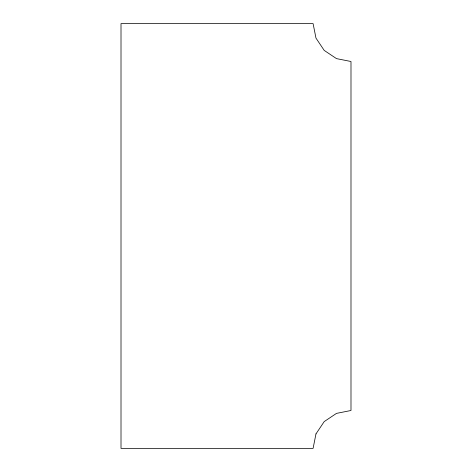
<?xml version="1.0" encoding="UTF-8"?>
<svg xmlns="http://www.w3.org/2000/svg" width="472" height="472" viewBox="0 0 472 472"><rect width="100%" height="100%" fill="white"/><g stroke="black" fill="none" stroke-linecap="round" stroke-linejoin="round"><path stroke-width="0.71" d="M315.974 433.898L313.089 448.4L121.009 448.4L121.009 23.6L313.089 23.6L315.974 38.102L324.193 50.398L336.489 58.616L350.991 61.502L350.991 410.498L336.489 413.383L324.193 421.602L315.974 433.898"/></g></svg>
